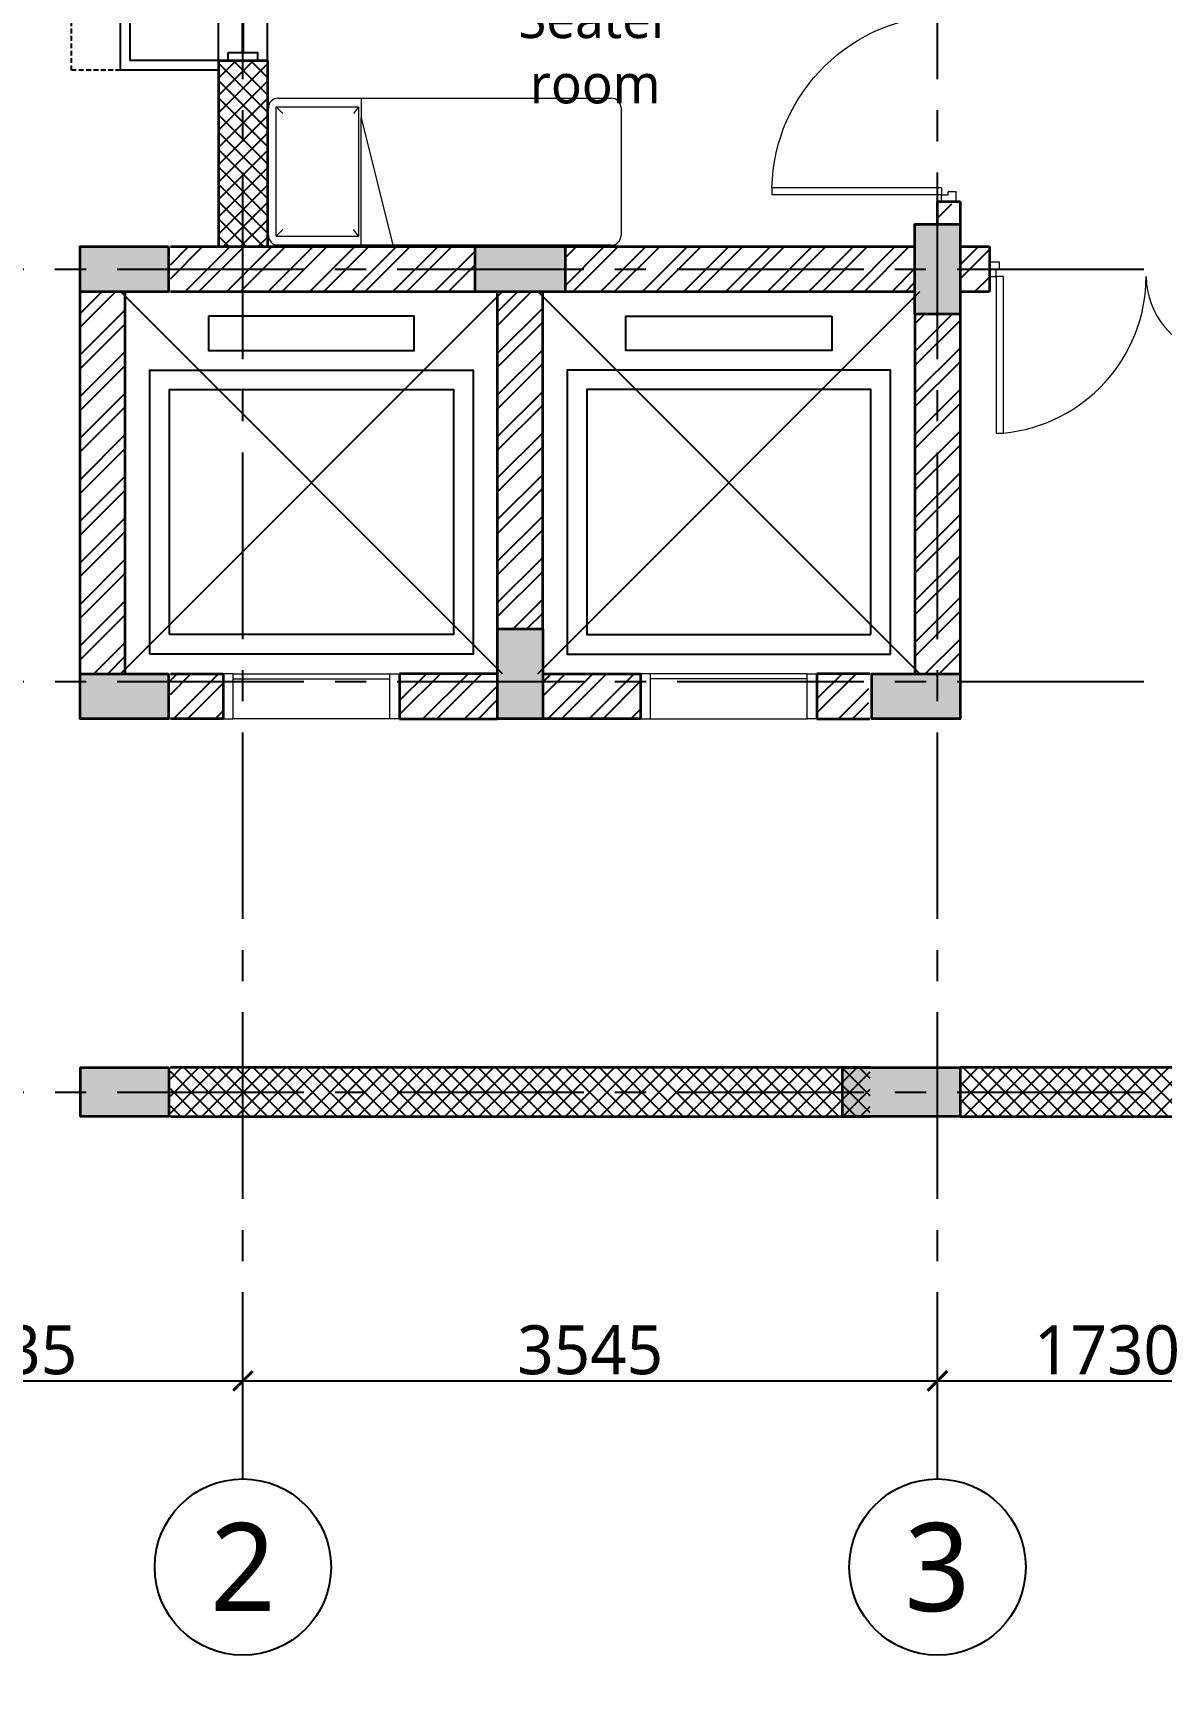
# Model space of a CAD drawing. Header units: millimetres. Extents: x -1107453 to -240403, y -265431 to 143409.
# Drawn here: x -297561 to -291800, y 94352 to 102788 of the extents above; entities that cross this region are included whole.
import ezdxf
from ezdxf.enums import TextEntityAlignment as Align

# ---------------------------------------------------------------- set-up
doc = ezdxf.new("R2010")
doc.units = ezdxf.units.MM
doc.header["$MEASUREMENT"] = 0
doc.linetypes.add('CENTER2', pattern=[28.574999999999992, 19.05, -3.174999999999998, 3.174999999999998, -3.174999999999998])
doc.linetypes.add('HIDDEN', pattern=[0.375, 0.25, -0.125])
for name, color, linetype in [('A-Anno-Dims', 7, 'Continuous'), ('A-Anno-Grid Lines', 154, 'Continuous'), ('A-Elevation', 4, 'Continuous'), ('A-Wall Patt', 8, 'Continuous'), ('A-Window', 4, 'Continuous'), ('Anno_Labels', 7, 'Continuous'), ('S-Conc Patt', 9, 'Continuous')]:
    doc.layers.add(name, color=color, linetype=linetype)
for name, color, linetype, lineweight in [('A-Detail Lines', 8, 'Continuous', 25), ('A-Door', 4, 'Continuous', 9), ('A-Wall Sec', 1, 'Continuous', 30), ('column hatch', 12, 'Continuous', 5), ('S-Concrete', 40, 'Continuous', 30), ('S-Reflected Beam', 60, 'Continuous', 25), ('text', 7, 'Continuous', 9), ('Wall HATCH', 8, 'Continuous', 15)]:
    doc.layers.add(name, color=color, linetype=linetype, lineweight=lineweight)
doc.layers.add('I-Furniture', color=7, linetype='Continuous', lineweight=15, true_color=0xc76300)
doc.layers.get('S-Reflected Beam').off()
doc.styles.get("Standard").update_dxf_attribs({"font": 'trebuc.ttf'})
doc.dimstyles.new('IIITD_WD_L @ 100', dxfattribs={"dimscale": 100, "dimtxt": 2.5, "dimasz": 1, "dimexe": 0.5, "dimexo": 0.25, "dimgap": 0.3, "dimtad": 1, "dimdec": 0, "dimrnd": 1, "dimzin": 0, "dimdsep": 46, "dimtxsty": 'Standard', "dimblk": 'ARCHTICK', "dimcen": 0.2, "dimdle": 1, "dimclrd": 8, "dimclre": 8, "dimadec": 0, "dimazin": 0, "dimtfac": 1, "dimtdec": 0, "dimtofl": 0, "dimtmove": 0, "dimatfit": 0, "dimfxl": 2, "dimfxlon": 1, "dimtolj": 1, "dimtzin": 0, "dimlwd": -1, "dimlwe": -1, "dimarcsym": 0})
pattern_1 = [(45, (-563.6419556228791, 4396.156088989985), (-44.19417382415921, 44.19417382415922), []), (135, (-563.6419556228791, 4396.156088989985), (-44.19417382415922, -44.19417382415921), [])]

# ---------------------------------------------------------------- blocks, each defined once
blk = doc.blocks.new('Lift Door')
at = {"layer": 'A-Door'}
for p, q in [((-15860.00000000005, -5817.23583719309), (-15860.00000000005, -6617.235837193075)), ((-15655.00000000005, -6617.235837193075), (-15655.00000000005, -5817.23583719309)), ((-15630.00000000005, -6617.235837193075), (-15630.00000000005, -5817.23583719309))]:
    blk.add_line(p, q, dxfattribs=at)
for points in [[(-15860.00000000005, -5767.23583719309), (-15860.00000000005, -5817.23583719309), (-15630.00000000005, -5817.23583719309), (-15630.00000000005, -5767.23583719309)], [(-15860.00000000005, -6667.235837193075), (-15860.00000000005, -6617.235837193075), (-15630.00000000005, -6617.235837193075), (-15630.00000000005, -6667.235837193075)]]:
    blk.add_lwpolyline(points, dxfattribs=at)
blk = doc.blocks.new('Lift Room')
at = {"layer": 'A-Detail Lines'}
for p, q in [((-15630.00000000007, 122925.3379813183), (-13680.00000000007, 124875.3379813184)), ((-15630.00000000007, 124875.3379813184), (-13680.00000000007, 122925.3379813183))]:
    blk.add_line(p, q, dxfattribs=at)
blk.add_lwpolyline([(-15430.00000000007, 124625.3379813184), (-14180.00000000007, 124625.3379813184), (-14180.00000000007, 123175.3379813183), (-15430.00000000007, 123175.3379813183)], close=True, dxfattribs=at)
at = {"layer": 'A-Elevation'}
for points in [[(-15530.00000000007, 124725.3379813183), (-14080.00000000007, 124725.3379813183), (-14080.00000000007, 123075.3379813183), (-15530.00000000007, 123075.3379813183)], [(-13805.00000000007, 124425.3379813184), (-13980.00000000007, 124425.3379813184), (-13980.00000000007, 123375.3379813183), (-13805.00000000007, 123375.3379813183)]]:
    blk.add_lwpolyline(points, close=True, dxfattribs=at)
blk = doc.blocks.new('W 1200')
at = {"layer": 'A-Window', "linetype": 'HIDDEN', "ltscale": 100}
for p, q in [((552587.8334260632, 7900.317032492195), (552587.8334260632, 9150.31703235618)), ((552837.8334260628, 7900.317032492209), (552587.8334260632, 7900.317032492195))]:
    blk.add_line(p, q, dxfattribs=at)
at = {"layer": 'A-Window', "color": 2, "lineweight": 40}
for p, q in [((553462.8334260632, 8720.317032492225), (553462.8334260632, 9110.316661766728)), ((553462.8334260632, 7990.317032492209), (553462.8334260632, 8680.317032492225))]:
    blk.add_line(p, q, dxfattribs=at)
at = {"layer": 'A-Window', "color": 5}
for points in [[(553337.8334260632, 7900.317032492209), (552837.8334260628, 7900.317032492209), (552837.8334260628, 9150.31703249221)], [(553337.8334260632, 7950.31703249221), (552887.8334260632, 7950.31703249221), (552887.8334260628, 9150.317032356268)]]:
    blk.add_lwpolyline(points, dxfattribs=at)
at = {"layer": 'A-Window'}
for points in [[(553337.8334260657, 7950.31703249221), (553337.8334260632, 9150.317032356379)], [(553587.8334260632, 7950.31703249221), (553587.8334260632, 9150.317032492225)], [(553387.833426063, 8680.317032492196), (553387.8334260632, 8720.317032492225), (553537.8334260632, 8720.317032492225), (553537.8334260632, 8680.317032492196), (553387.833426063, 8680.317032492196)]]:
    blk.add_lwpolyline(points, dxfattribs=at)
for points in [[(553387.8334260632, 9150.31703249221), (553537.8334260632, 9150.31703249221), (553537.8334260632, 9110.31703249221), (553387.8334260632, 9110.31703249221)], [(553387.8334260632, 7990.317032492209), (553537.8334260632, 7990.317032492209), (553537.8334260632, 7950.31703249221), (553387.8334260632, 7950.31703249221)]]:
    blk.add_lwpolyline(points, close=True, dxfattribs=at)
blk = doc.blocks.new('ABL_Door_S - 1000 x 2100-11-3 Second Floor Lvl')
at = {"layer": 'A-Door', "color": 5}
for p, q in [((-500.0000000000071, 37.5), (-450.0000000000071, 37.5)), ((-500.0000000000071, -37.5), (-500.0000000000071, 37.5)), ((-450.0000000000071, 37.5), (-450.0000000000071, -2.500000000002728)), ((449.9999999999927, 37.5), (449.9999999999927, -2.500000000002728)), ((499.9999999999927, 37.5), (449.9999999999927, 37.5)), ((499.9999999999927, -37.5), (499.9999999999927, 37.5)), ((-500.0000000000071, -37.5), (-465.0000000000073, -37.5)), ((-465.0000000000073, -2.500000000002728), (-450.0000000000071, -2.500000000002728)), ((-465.0000000000073, -37.5), (-465.0000000000073, -2.500000000002728)), ((-430.0000000000073, -37.5), (-465.0000000000073, -37.5)), ((464.9999999999926, -2.500000000002728), (449.9999999999927, -2.500000000002728)), ((464.9999999999926, -37.5), (464.9999999999926, -2.500000000002728)), ((499.9999999999927, -37.5), (464.9999999999926, -37.5))]:
    blk.add_line(p, q, dxfattribs=at)
at = {"layer": 'A-Door', "color": 5, "lineweight": 18}
for p, q in [((-465.0000000000073, -37.5), (-465.0000000000073, -902.5000000000281)), ((-430.0000000000073, -37.5), (-430.0000000000069, -902.5000000000282)), ((-430.0000000000069, -902.5000000000282), (-465.0000000000073, -902.5000000000281))]:
    blk.add_line(p, q, dxfattribs=at)
at = {"layer": 'A-Door'}
blk.add_arc((-450.3977672763558, -2.333294218711996), 900.3977827088684, 271.2980995594768, 359.9893918688741, dxfattribs=at)
blk = doc.blocks.new('Door 1200')
at = {"layer": 'A-Door', "color": 5, "lineweight": 18}
for p, q in [((524083.629371542, 16182.33756403759), (524083.629371542, 16132.33756403759)), ((524083.629371542, 16182.33756403759), (524158.629371542, 16182.33756403759)), ((524083.629371542, 16132.33756403759), (524123.629371542, 16132.33756403759)), ((524123.629371542, 16147.33756403758), (524123.629371542, 16132.33756403759)), ((524158.629371542, 16147.33756403758), (524123.629371542, 16147.33756403758)), ((524158.629371542, 16182.33756403759), (524158.629371542, 16147.33756403758)), ((524158.629371542, 16147.33756403758), (524557.0951793599, 16147.33756403758)), ((524158.629371542, 16112.33756403759), (524158.629371542, 16147.33756403758)), ((524557.0951793599, 16147.33756403758), (524557.0951793601, 16112.33756403758)), ((524158.629371542, 16112.33756403759), (524557.0951793601, 16112.33756403758)), ((524083.629371542, 15032.33756403759), (524123.629371542, 15032.33756403759)), ((524083.629371542, 14982.33756403759), (524083.629371542, 15032.33756403759)), ((524123.629371542, 15017.33756403759), (524123.629371542, 15032.33756403759)), ((524158.629371542, 15017.33756403759), (524123.629371542, 15017.33756403759)), ((524158.629371542, 15052.33756405504), (524957.8622742627, 15052.36280079281)), ((524158.629371542, 15052.33756405504), (524158.629371542, 15017.33756403759)), ((524158.629371542, 15017.33756403759), (524957.8622742627, 15017.36280077536)), ((524158.629371542, 14982.33756403759), (524158.629371542, 15017.33756403759)), ((524957.8622742627, 15017.36280077536), (524957.8622742627, 15052.36280079281)), ((524083.629371542, 14982.33756403759), (524158.629371542, 14982.33756403759))]:
    blk.add_line(p, q, dxfattribs=at)
at = {"layer": 'A-Door', "lineweight": 18}
for centre, radius, start, end in [((524154.5491651758, 16192.83248138865), 410.515194913715, 270.5694855062471, 348.6920226384242), ((524156.8255171427, 14977.84414421031), 804.4954421475996, 5.314801625242492, 89.87153024725338)]:
    blk.add_arc(centre, radius, start, end, dxfattribs=at)
blk = doc.blocks.new('Cols Hostel')
at = {"layer": 'S-Conc Patt'}
h = blk.add_hatch(color=256, dxfattribs=at)
h.paths.add_polyline_path([(626561.7497282308, 5667.72685304981), (626811.7497282308, 5667.72685304981), (626811.7497282308, 5217.72685304981), (626561.7497282308, 5217.72685304981)])
h.paths.add_polyline_path([(626261.7410412015, 5667.72685304981), (626511.7410412014, 5667.72685304981), (626511.7410412014, 5217.72685304981), (626261.7410412015, 5217.72685304981)])
h.paths.add_polyline_path([(610501.4236321427, 6260.521494613407), (610751.4236321426, 6260.521494613407), (610751.4236321426, 5810.521494613407), (610501.4236321427, 5810.521494613407)])
h.paths.add_polyline_path([(633754.5867284772, -13558.89746784995), (633802.2889767203, -13804.30426061802), (633350.7404723346, -13892.07639849159), (633303.0382240913, -13646.6696057232)])
h.paths.add_polyline_path([(608436.4236327672, -13974.68773617569), (608436.4236327672, -14224.68773617569), (607987.1279409268, -14224.68773617569), (607987.1279409268, -13974.68773617569)])
h.paths.add_polyline_path([(639101.475264188, 2747.193651942769), (639346.8820600499, 2794.895900787234), (639489.9888065832, 2058.675513201655), (639244.5820107213, 2010.973264357221)])
h.paths.add_polyline_path([(640105.130579858, -2416.165332935256), (640350.5373757198, -2368.463084090792), (640493.6441222532, -3104.68347167637), (640248.2373263914, -3152.385720520833)])
h.paths.add_polyline_path([(631447.1788227003, -4099.100672051689), (631692.5856185621, -4051.398423207223), (631835.6923650954, -4787.618810792802), (631590.2855692336, -4835.321059637266)])
h.paths.add_polyline_path([(630443.523506772, 1064.258312836318), (630688.9303026339, 1111.960561680782), (630832.0370491672, 375.7401740952046), (630586.6302533054, 328.037925250741)])
h.paths.add_polyline_path([(608186.4236327682, 6255.312267041911), (608436.4236327682, 6255.312267041911), (608436.4236327682, 5505.312267041911), (608186.4236327682, 5505.312267041911)])
h.paths.add_polyline_path([(608186.4236327666, 995.3122670443263), (608436.4236327666, 995.3122670443263), (608436.4236327666, 245.3122670443263), (608186.4236327666, 245.3122670443263)])
h.paths.add_polyline_path([(608186.4236327666, -4264.687732955702), (608436.4236327666, -4264.687732955702), (608436.4236327666, -5014.687732955703), (608186.4236327666, -5014.687732955703)])
h.paths.add_polyline_path([(599366.4236325014, -4264.687732955294), (599616.4236325014, -4264.687732955294), (599616.4236325014, -5014.687732955294), (599366.4236325014, -5014.687732955294)])
h.paths.add_polyline_path([(599366.4236325017, 995.3122670447336), (599616.4236325015, 995.3122670447336), (599616.4236325015, 245.3122670447338), (599366.4236325017, 245.3122670447338)])
h.paths.add_polyline_path([(626561.4236324625, 11102.81313079416), (626811.4236324625, 11102.81313079416), (626811.4236324625, 10352.81313079416), (626561.4236324625, 10352.81313079416)])
h.paths.add_polyline_path([(626561.4236324625, 17050.82723748011), (626811.4236324625, 17050.82723748014), (626811.4236324625, 16300.8272374801), (626561.4236324625, 16300.8272374801)])
h.paths.add_polyline_path([(626561.4236324744, 13870.82723780113), (626811.423632474, 13870.82723780116), (626811.423632474, 13120.82723780116), (626561.4236324744, 13120.82723780116)])
h.paths.add_polyline_path([(610451.4236322272, 11170.31226704627), (610201.4236322276, 11170.31226704627), (610201.4236322276, 10420.3122670463), (610451.4236322272, 10420.3122670463)])
h.paths.add_polyline_path([(610451.4236322271, 16300.82723747738), (610201.4236322272, 16300.82723747738), (610201.4236322272, 17050.82723747741), (610451.4236322271, 17050.82723747738)])
h.paths.add_polyline_path([(610451.4236322271, 13120.82723779884), (610201.4236322272, 13120.82723779884), (610201.4236322272, 13870.82723779883), (610451.4236322271, 13870.8272377988)])
h.paths.add_polyline_path([(598411.4236323242, 9225.312267043775), (598661.4236323242, 9225.312267043775), (598661.4236323242, 8475.312267043715), (598411.4236323242, 8475.312267043715)])
h.paths.add_polyline_path([(603651.4236324986, 16800.82723747581), (603651.4236324986, 17050.82723747581), (602901.4236324986, 17050.82723747546), (602901.4236324986, 16800.82723747546)])
h.paths.add_polyline_path([(602901.4236320684, 14630.37833311668), (603151.4236320686, 14630.37833311668), (603151.4236320809, 13880.37833311656), (602901.4236320809, 13880.37833311656)])
h.paths.add_polyline_path([(596931.4236324542, 9225.312267043597), (597181.4236324544, 9225.312267043597), (597181.4236324544, 8475.312267043539), (596931.4236324542, 8475.312267043539)])
h.paths.add_polyline_path([(596931.4236325617, 11170.31226704438), (597181.4236325617, 11170.31226704438), (597181.4236325672, 10420.31226704435), (596931.4236325672, 10420.31226704435)])
h.paths.add_polyline_path([(602901.4236324443, 11170.31226704496), (603151.4236324443, 11170.31226704496), (603151.42363245, 10420.31226704493), (602901.4236324499, 10420.31226704493)])
h.paths.add_polyline_path([(608436.4236327665, 11170.31226704493), (608186.4236327665, 11170.31226704493), (608186.4236327664, 10420.31226704496), (608436.4236327664, 10420.31226704496)])
h.paths.add_polyline_path([(604651.4236330386, 11170.31226704493), (604881.4236330386, 11170.31226704493), (604881.4236330386, 10420.31226704496), (604651.4236330385, 10420.31226704496)])
h.paths.add_polyline_path([(639550.4626592548, 13200.04723540656), (639795.8694551166, 13247.7494842507), (639938.9762016493, 12511.52909666512), (639693.5694057874, 12463.82684782089)])
h.paths.add_polyline_path([(634799.4555117306, 10295.14102881963), (634847.1577605751, 10049.73423295779), (634108.7417453408, 9906.200699648096), (634061.0394964964, 10151.60749551031)])
h.paths.add_polyline_path([(637666.4011072278, -8396.370058025992), (637892.1753594207, -8352.483989089114), (637979.9474972943, -8804.032493475068), (637754.173245101, -8847.918562411942)])
h.paths.add_polyline_path([(636132.5559709177, -13079.82090792068), (636180.2582197629, -13325.22770378683), (635591.2819096944, -13439.71310101315), (635543.5796608493, -13194.30630514718)])
h.paths.add_polyline_path([(603151.4236324988, 9225.312266957888), (603151.4236324988, 8995.31226704421), (602401.4236324944, 8995.31226704421), (602401.4236324944, 9225.312266957888)])
h.paths.add_polyline_path([(642512.4924703864, -9792.340135633713), (642556.3785393235, -10018.11438782661), (642109.7381708464, -10104.93248072489), (642065.8521019096, -9879.158228531613)])
h.paths.add_polyline_path([(638555.8562560007, -10561.43230613148), (638599.7423249376, -10787.20655832438), (638148.1938205516, -10874.97869619798), (638104.307751615, -10649.2044440047)])
h.paths.add_polyline_path([(642095.8501953823, -7652.524794880649), (642139.7362643189, -7878.299047073553), (641688.187759933, -7966.071184947126), (641644.3016909962, -7740.296932753875)])
h.paths.add_polyline_path([(640153.1558516191, -10026.70362193683), (640378.9327155026, -9982.830991117213), (640464.7704714619, -10424.56833349776), (640238.9936075786, -10468.44096431718)])
h.paths.add_polyline_path([(640117.871420735, -8037.004920564388), (640161.7574896722, -8262.779172757262), (639710.2089852861, -8350.551310630864), (639666.322916349, -8124.777058437614)])
h.paths.add_polyline_path([(603151.423632481, -11964.6877265358), (603151.423632481, -12194.6877265358), (602701.4236324814, -12194.68772970963), (602701.4236324814, -11964.68772970963)])
h.paths.add_polyline_path([(603151.4236324809, -10129.68773295506), (602921.423632481, -10129.68773295506), (602921.423632481, -9669.687732955032), (603151.4236324809, -9669.687732955032)])
h.paths.add_polyline_path([(599111.423632481, -11964.68772970965), (599111.423632481, -12194.68772970966), (598661.423632481, -12194.68772970966), (598661.423632481, -11964.68772970965)])
h.paths.add_polyline_path([(599112.1445684878, -9784.687732954744), (599112.1445684878, -10014.68773295474), (598661.4236325182, -10014.68773295474), (598661.4236325182, -9784.687732954744)])
h.paths.add_polyline_path([(600791.4236324439, -11734.68772970943), (601021.4236324439, -11734.68772970943), (601021.4236324439, -12194.68772970943), (600791.4236324439, -12194.68772970943)])
h.paths.add_polyline_path([(601136.4236324807, -9784.687732954872), (601136.4236324807, -10014.68773295487), (600676.4236324807, -10014.68773295487), (600676.4236324807, -9784.687732954872)])
h.paths.add_polyline_path([(634936.8634596043, -3420.774693536952), (635162.6377117971, -3376.888624600049), (635305.7444583301, -4113.109012182598), (635079.9702061369, -4156.9950811195)])
h.paths.add_polyline_path([(635631.423171387, 2072.683853419527), (635857.19742358, 2116.56992235643), (636000.3041703659, 1380.349534821666), (635774.5299181726, 1336.463465884793)])
h.paths.add_polyline_path([(634717.4221262403, 6774.811601546535), (634673.5360573035, 7000.585853739467), (635409.7564448892, 7143.692600272422), (635453.6425138261, 6917.91834807914)])
h.paths.add_polyline_path([(631991.7009734721, 11730.77280222782), (632217.4752256653, 11774.65887116469), (632360.5819721983, 11038.438483579), (632134.8077200049, 10994.55241464215)])
h.paths.add_polyline_path([(604651.4236330363, 6255.312267045054), (604881.4236330364, 6255.312267045054), (604881.4236330375, 5505.312267044967), (604651.4236330374, 5505.312267044967)])
h.paths.add_polyline_path([(639083.0429550235, -12506.39970573256), (639130.7615289203, -12751.89254039671), (638541.0972403046, -12866.46399997905), (638493.3786664079, -12620.97116531452)])
h.paths.add_polyline_path([(603152.1279403985, -13974.68772974526), (603152.1279403985, -14224.68772974526), (602552.1279403989, -14224.68773295398), (602552.1279403989, -13974.68773295398)])
h.paths.add_polyline_path([(638468.5711924311, 11008.20796230397), (638713.9779891327, 11055.91021131159), (638856.822152756, 10319.84005597906), (638611.4153560543, 10272.1378069715)])
h.paths.add_polyline_path([(606267.8322493514, -9784.72008278122), (606267.8322493514, -10034.72008278122), (605667.8322493514, -10034.72008278122), (605667.8322493514, -9784.72008278122)])
h.paths.add_polyline_path([(599161.4236325724, 5765.312270250174), (599161.4236325724, 6015.312270250141), (598411.4236325725, 6015.312270250141), (598411.4236325725, 5765.312270250141)])
h.paths.add_polyline_path([(642895.9915818538, -11765.26998528922), (642943.6951566079, -12010.68564801657), (642502.6415922842, -12096.4177932624), (642454.9380175301, -11851.00213053467)])
h.paths.add_polyline_path([(606267.1279403963, -13974.68773295372), (606267.1279403963, -14224.68773295372), (605667.1279406472, -14224.68773295372), (605667.1279406472, -13974.68773295372)])
h.paths.add_polyline_path([(599112.8322485696, -13974.68773295473), (599112.8322485667, -14224.68773295473), (598662.1279403984, -14224.68773295459), (598662.1279404012, -13974.6877329546)])
h.paths.add_polyline_path([(626262.127940398, 11910.84516932236), (626512.127940398, 11910.84516932236), (626512.1522459907, 11160.82726141339), (626262.1522459915, 11160.82723780088)])
h.paths.add_polyline_path([(626261.4236324625, 17050.82723748011), (626511.4236324625, 17050.82723748014), (626511.4236324625, 16300.8272374801), (626261.4236324625, 16300.8272374801)])
h.paths.add_polyline_path([(610751.4236322272, 16300.82723747738), (610501.4236322275, 16300.82723747738), (610501.4236322275, 17050.82723747741), (610751.4236322272, 17050.82723747738)])
h.paths.add_polyline_path([(610501.4236322275, 8730.82723747824), (610751.4236322272, 8730.82723747824), (610751.4236322272, 7980.827237478195), (610501.4236322275, 7980.827237478226)])
h.paths.add_polyline_path([(626511.423632481, 7980.82723748131), (626261.4236324811, 7980.82723748131), (626261.4236324809, 8730.827237481382), (626511.4236324809, 8730.827237481355)])
h.paths.add_polyline_path([(621251.4236324793, 11235.82723780016), (621021.4236324793, 11235.82723780016), (621021.4236324793, 11835.82723780015), (621251.4236324793, 11835.82723780015)])
h.paths.add_polyline_path([(610501.4236322278, 11910.82723779866), (610751.4236322278, 11910.82723779866), (610751.4236322278, 11160.8272377987), (610501.4236322278, 11160.8272377987)])
h.paths.add_polyline_path([(615991.4236322296, 11235.82723747908), (615761.4236322296, 11235.82723747905), (615761.4236322296, 11835.82723747909), (615991.4236322293, 11835.82723747909)])
h.paths.add_polyline_path([(635329.2757440787, -8947.302390988481), (635376.9779923315, -9192.70918380568), (634788.0016822629, -9307.194581032034), (634740.2994340104, -9061.787788214948)])
h.paths.add_polyline_path([(633933.2081441764, 1742.58429144838), (634158.9823963692, 1786.470360385283), (634302.089143155, 1050.249972850521), (634076.3148909619, 1006.363903913618)])
h.paths.add_polyline_path([(604651.4236322272, 995.3122670442681), (604881.4236322272, 995.3122670442681), (604881.4236322272, 245.312267044239), (604651.4236322272, 245.3122670442972)])
h.paths.add_polyline_path([(604651.4236322272, -4264.687732955732), (604881.4236322272, -4264.687732955732), (604881.4236322272, -5014.687732955732), (604651.4236322272, -5014.687732955703)])
h.paths.add_polyline_path([(626261.4236324743, 13870.82723780113), (626511.423632474, 13870.82723780116), (626511.423632474, 13120.82723780116), (626261.4236324743, 13120.82723780116)])
h.paths.add_polyline_path([(621021.423632479, 13795.82723780034), (621251.423632479, 13795.82723780037), (621251.4236324793, 13195.82723779991), (621021.4236324793, 13195.82723779991)])
h.paths.add_polyline_path([(615761.4236322297, 13795.82723747861), (615991.4236322297, 13795.82723747864), (615991.4236322297, 13195.82723747862), (615761.4236322297, 13195.82723747859)])
h.paths.add_polyline_path([(610751.4236322272, 13120.82723779884), (610501.4236322275, 13120.82723779884), (610501.4236322275, 13870.82723779883), (610751.4236322272, 13870.8272377988)])
h.paths.add_polyline_path([(633692.1116287775, 12061.29915106695), (633937.518424636, 12109.00139990876), (634080.62517159, 11372.78101240593), (633835.2183757311, 11325.078763564)])
h.paths.add_polyline_path([(628502.0163357207, 11052.4468235496), (628747.4231315826, 11100.149072394), (628890.5298781157, 10363.92868480837), (628645.1230822536, 10316.22643596396)])
h.paths.add_polyline_path([(596931.4236324761, 14630.37833311668), (597181.4236324761, 14630.37833311668), (597181.4236324886, 13880.37833311656), (596931.4236324886, 13880.37833311656)])
h.paths.add_polyline_path([(639921.5861545858, 11290.78236794987), (640166.9929504477, 11338.48461679401), (640309.8371140707, 10602.41446146165), (640064.4303182089, 10554.71221261736)])
h.paths.add_polyline_path([(638889.5778972417, 16600.00459412334), (639134.9846931036, 16647.70684296748), (639278.2703408748, 15911.52119383809), (639032.8635450129, 15863.81894499386)])
h.paths.add_polyline_path([(633031.9125049989, 15457.72920584385), (633277.3193008878, 15505.43145469154), (633420.6350227703, 14769.09160509436), (633175.2282268814, 14721.38935624657)])
h.paths.add_polyline_path([(632948.1511591675, -9410.146123898448), (632995.8534074107, -9655.552916666522), (632544.3049030248, -9743.325054540097), (632496.6026547815, -9497.9182617717)])
h.paths.add_polyline_path([(636635.0784870684, -3090.675131517899), (636860.8527392615, -3046.789062581054), (637003.9594857942, -3783.009450163605), (636778.1852336011, -3826.89551910045)])
h.paths.add_polyline_path([(639326.3018046743, 7904.990206744258), (639374.019552322, 7659.586424052452), (638637.7953735313, 7516.499143256194), (638590.0776258839, 7761.902925948176)])
h.paths.add_polyline_path([(632929.5528271653, 6905.943276127655), (633155.3270793582, 6949.829345064557), (633298.4338258913, 6213.608957478808), (633072.659573698, 6169.722888541961)])
h.paths.add_polyline_path([(629439.8681907993, 6227.61729771734), (629685.2749866612, 6275.319546561806), (629828.3817331943, 5539.099158976082), (629582.9749373319, 5491.396910131676)])
h.paths.add_polyline_path([(620836.4236324674, 16800.82723747933), (620836.4236324674, 17050.82723747933), (621436.4236324674, 17050.82723747934), (621436.4236324674, 16800.82723747934)])
h.paths.add_polyline_path([(615576.4236322074, 16800.8272374786), (615576.4236322074, 17050.8272374786), (616176.4236322074, 17050.8272374786), (616176.4236322074, 16800.8272374786)])
h.paths.add_polyline_path([(620836.4236324679, 7980.827237479418), (620836.4236324679, 8230.827237479418), (621436.4236324679, 8230.827237479434), (621436.4236324679, 7980.827237479433)])
h.paths.add_polyline_path([(615576.4236322185, 7980.827237478369), (615576.4236322185, 8230.82723747837), (616176.4236322185, 8230.82723747837), (616176.4236322185, 7980.827237478369)])
h.paths.add_polyline_path([(602401.4236324987, 5785.312267043074), (602401.4236324987, 6015.312267043075), (603151.4236324988, 6015.31226704424), (603151.4236324988, 5785.31226704424)])
h.paths.add_polyline_path([(602922.1279406653, 995.3122670444427), (603152.1279406651, 995.3122670444427), (603152.1279406651, 245.3122670444718), (602922.1279406653, 245.3122670444718)])
h.paths.add_polyline_path([(608436.4236327672, -9784.720086003188), (608436.4236327672, -10034.72008600319), (607987.1279409268, -10034.72008600319), (607987.1279409268, -9784.720086003188)])
h.paths.add_polyline_path([(602921.4236327496, -4264.687732955528), (603151.4236327496, -4264.687732955528), (603151.4236327496, -5014.687732955528), (602921.4236327496, -5014.687732955528)])
h.paths.add_polyline_path([(632224.6462031102, 16800.82723747975), (632224.6462031102, 17050.82723747957), (632974.6462031103, 17050.8272374794), (632974.6462031101, 16800.82723747955)])
at = {"layer": 'S-Concrete', "lineweight": 35}
for points in [[(603151.4236324809, -10129.68773295506), (602921.423632481, -10129.68773295506), (602921.423632481, -9669.687732955032), (603151.4236324809, -9669.687732955032), (603151.4236324809, -10129.68773295506)], [(599112.1445684878, -9784.687732954744), (599112.1445684878, -10014.68773295474), (598661.4236325182, -10014.68773295474), (598661.4236325182, -9784.687732954744), (599112.1445684878, -9784.687732954744)], [(601136.4236324807, -9784.687732954872), (601136.4236324807, -10014.68773295487), (600676.4236324807, -10014.68773295487), (600676.4236324807, -9784.687732954872), (601136.4236324807, -9784.687732954872)], [(600791.4236324439, -11734.68772970943), (601021.4236324439, -11734.68772970943), (601021.4236324439, -12194.68772970943), (600791.4236324439, -12194.68772970943), (600791.4236324439, -11734.68772970943)], [(599111.423632481, -11964.68772970965), (599111.423632481, -12194.68772970966), (598661.423632481, -12194.68772970966), (598661.423632481, -11964.68772970965), (599111.423632481, -11964.68772970965)], [(603151.423632481, -11964.6877265358), (603151.423632481, -12194.6877265358), (602701.4236324814, -12194.68772970963), (602701.4236324814, -11964.68772970963), (603151.423632481, -11964.6877265358)], [(599112.8322485696, -13974.68773295473), (599112.8322485667, -14224.68773295473), (598662.1279403984, -14224.68773295459), (598662.1279404012, -13974.6877329546), (599112.8322485696, -13974.68773295473)], [(603152.1279403985, -13974.68772974526), (603152.1279403985, -14224.68772974526), (602552.1279403989, -14224.68773295398), (602552.1279403989, -13974.68773295398), (603152.1279403985, -13974.68772974526)]]:
    blk.add_lwpolyline(points, dxfattribs=at)
blk = doc.blocks.new('A$C0E3E786B')
at = {"layer": 'I-Furniture', "ltscale": 0.1}
for p, q in [((-1955.284304229775, 215.9302028960018), (-1955.284304229775, 866.0929619374073)), ((-1914.694672598503, 872.2272219614388), (-1880.906545192934, 837.3591826160699)), ((-1914.694672598503, 872.2272219614388), (-1494.694672598503, 872.2272219614388)), ((-1914.694672598503, 210.9302028960021), (-1914.694672598503, 872.2272219614388)), ((-1905.284304229775, 916.0929619374073), (-205.2843042297757, 916.0929619374073)), ((-1494.694672598503, 872.2272219614388), (-1520.906545192934, 837.3591826160699)), ((-1494.694672598503, 872.2272219614388), (-1494.694672598503, 210.9302028960018)), ((-1480.906545192935, 916.0929619374073), (-1480.906545192934, 816.0929619379602)), ((-155.2843042297757, 866.0929619374073), (-155.2843042297757, 215.9302028960018)), ((-1480.906545192934, 165.9302028960017), (-1480.906545192934, 816.0929619379602)), ((-1480.906545192934, 816.0929619379602), (-1320.25327600962, 165.9302028960017)), ((-1914.694672598503, 210.9302028960017), (-1880.906545192934, 246.062163550633)), ((-1914.694672598503, 210.9302028960017), (-1494.694672598503, 210.9302028960017)), ((-1494.694672598503, 210.9302028960017), (-1520.906545192934, 246.062163550633)), ((-1914.694672598503, 165.9302028960017), (-1914.694672598503, 166.8237372609671)), ((-205.2843042297757, 165.9302028960017), (-1914.694672598503, 165.9302028960017))]:
    blk.add_line(p, q, dxfattribs=at)
for centre, radius, start, end in [((-1905.284304229777, 866.0929619374089), 49.99999999999841, 89.99999999999818, 180.0000000000018), ((-205.2843042297757, 866.0929619374073), 50, 0, 90), ((-1905.284304229775, 215.9302028960018), 50, 180, 270), ((-205.2843042297757, 215.9302028960018), 50, 270, 0)]:
    blk.add_arc(centre, radius, start, end, dxfattribs=at)
blk = doc.blocks.new('A$C30AF02BA')
at = {"layer": 'I-Furniture', "color": 9, "ltscale": 0.1, "true_color": 0xbababa}
for p, q in [((-224.048045346397, 28.20995255473827), (-224.048045353964, 1063.209952558463)), ((-72.87755330093205, 912.9822792362683), (-373.865900779143, 958.4686559353283)), ((-368.7093537393957, 683.5054658863955), (-70.41835011728108, 836.5973659668381)), ((-390.3143697772175, 615.3276833396667), (-59.6802816260606, 601.3500960681849)), ((-55.38793657906353, 482.2120839868002), (-392.7081541139632, 422.8269636322075)), ((-390.3143697772175, 339.945874716228), (-59.6802816260606, 325.9682874447463)), ((-55.38793657906353, 206.8302753633616), (-392.7081541139632, 147.4451550087688))]:
    blk.add_line(p, q, dxfattribs=at)
at = {"layer": 'I-Furniture', "ltscale": 0.1}
blk.add_lwpolyline([(-536.548045346397, 3.209952554738265), (-536.5480453465132, 1088.209952554738), (13.45195465348661, 1088.209952554738), (13.45195465360302, 3.209952554738265)], close=True, dxfattribs=at)
blk.add_lwpolyline([(13.45195465360302, 28.20995255473827), (-511.548045346397, 28.20995255473827), (-511.5480453465132, 1063.209952554738), (13.45195465348661, 1063.209952554738)], dxfattribs=at)
blk = doc.blocks.new('chair1')
at = {"layer": 'I-Furniture'}
for p, q in [((-319.5913923277375, 227.7046299115883), (-84.31327665970655, 207.2456633317588)), ((15.98841415551082, 201.2156249999999), (41.53683206157586, 218.6961214620467)), ((0.5102891555105897, 114.7260452067624), (0.5102891555098906, -114.7260452067624)), ((-319.5913923277375, -227.7046299115883), (-84.31327665970723, -207.2456633317634)), ((15.98841415551012, -201.2156249999999), (41.53683206157515, -218.6961214620467))]:
    blk.add_line(p, q, dxfattribs=at)
for centre, radius, start, end in [((-107.8365858444902, 3.229e-13), 350.9133649592607, 148.4069679186584, 211.5930320813414), ((-327.6365765125157, 135.185011786588), 92.86875, 85.03025927188986, 148.4069679186582), ((-92.3584608444894, 114.7260452067624), 92.86875, 0, 85.03025927188907), ((-278.0959608444901, 3.229e-13), 356.3331971109081, 325.6196552761551, 34.38034472384486), ((-278.0959608444901, 3.229e-13), 387.2894471109081, 325.6196552761551, 34.38034472384486), ((-92.35846084449007, -114.7260452067624), 92.86875, 274.969740728111, 0), ((-327.6365765125163, -135.1850117865873), 92.86875, 211.593032081341, 274.9697407281103)]:
    blk.add_arc(centre, radius, start, end, dxfattribs=at)
blk = doc.blocks.new('RRRR')
at = {"layer": 'Wall HATCH'}
h = blk.add_hatch(dxfattribs=at)
h.set_pattern_fill('ANSI32', color=256, scale=400, angle=359.9999999997912, style=0)
h.set_pattern_definition([(44.9999999997911, (0, 0), (-106.0660171775954, 106.0660171783688), []), (44.9999999997911, (70.710678, -2.578265e-10), (-106.0660171775954, 106.0660171783688), [])])
h.paths.add_polyline_path([(-87944.31570711179, 22553.27352363976), (-88494.31570711177, 22553.27352363976), (-88494.31570711177, 22668.27352363976), (-87944.31570711179, 22668.27352363976)])
at = {"layer": 'A-Wall Sec'}
for p, q in [((-87944.31570711179, 22668.27352363976), (-88494.31570711177, 22668.27352363976)), ((-88494.31570711177, 22553.27352363976), (-88494.31570711177, 22668.27352363976)), ((-87944.31570711179, 22553.27352363976), (-88494.31570711177, 22553.27352363976))]:
    blk.add_line(p, q, dxfattribs=at)
at = {"layer": 'I-Furniture', "ltscale": 0.1}
blk.add_lwpolyline([(-91363.92715422314, 23756.25493056212), (-90163.92715422314, 23756.25493056212), (-90163.92715422314, 23156.25493056212), (-91363.92715422314, 23156.25493056212)], close=True, dxfattribs=at)
at = {"layer": 'I-Furniture', "xscale": -1, "rotation": 180}
blk.add_blockref('A$C30AF02BA', (-87957.76766176528, 23756.4834761945), dxfattribs=at)
at = {"layer": 'I-Furniture', "ltscale": 0.1, "xscale": -1, "rotation": 90}
blk.add_blockref('chair1', (-90763.92715422316, 22723.18556542318), dxfattribs=at)
at = {"layer": 'I-Furniture'}
blk.add_blockref('A$C0E3E786B', (-89404.34911058488, 21140.36219245843), dxfattribs=at)
blk = doc.blocks.new('Grid Head')
blk.add_circle((0, 0), 3)
at = {"layer": 'Anno_Labels'}
blk.add_attdef('GRID_NAME', text='', height=3, dxfattribs=at).set_placement((0, 0), align=Align.MIDDLE_CENTER)
blk = doc.blocks.new('_ArchTick')
at = {"color": 0, "linetype": 'ByBlock', "const_width": 0.15}
blk.add_lwpolyline([(-0.5, -0.5), (0.5, 0.5)], dxfattribs=at)
blk = doc.blocks.new('*D1117')
at = {"layer": 'A-Anno-Dims', "color": 8, "transparency": 16777216}
for p, q in [((509210.9997607986, -12707.1928614839), (509210.9997607986, -12457.1928614839)), ((511645.9997608354, -12707.1928614839), (511645.9997608354, -12457.1928614839)), ((509110.9997607986, -12507.1928614839), (511745.9997608354, -12507.1928614839))]:
    blk.add_line(p, q, dxfattribs=at)
at = {"layer": 'A-Anno-Dims', "color": 8, "transparency": 16777216, "xscale": 100, "yscale": 100, "zscale": 100, "rotation": 180}
blk.add_blockref('_ArchTick', (509210.9997607986, -12507.1928614839), dxfattribs=at)
at = {"layer": 'A-Anno-Dims', "color": 8, "transparency": 16777216, "xscale": 100, "yscale": 100, "zscale": 100}
blk.add_blockref('_ArchTick', (511645.9997608354, -12507.1928614839), dxfattribs=at)
at = {"layer": 'A-Anno-Dims', "color": 0, "transparency": 16777216, "insert": (510428.4997608171, -12350.00430929535), "char_height": 250, "attachment_point": 5}
blk.add_mtext('\\A1;2435', dxfattribs=at)
blk = doc.blocks.new('_Open90')
at = {"color": 0, "linetype": 'ByBlock', "lineweight": -2}
for p, q in [((0, 0), (-1, 0)), ((-0.5, 0.5), (0, 0)), ((0, 0), (-0.5, -0.5))]:
    blk.add_line(p, q, dxfattribs=at)
blk = doc.blocks.new('*D1118')
at = {"layer": 'A-Anno-Dims', "color": 8, "transparency": 16777216}
for p, q in [((511645.9997608354, -12707.19286148401), (511645.9997608354, -12457.19286148401)), ((515190.9997610824, -12707.19286148401), (515190.9997610824, -12457.19286148401)), ((511545.9997608354, -12507.19286148401), (515290.9997610824, -12507.19286148401))]:
    blk.add_line(p, q, dxfattribs=at)
at = {"layer": 'A-Anno-Dims', "color": 8, "transparency": 16777216, "xscale": 100, "yscale": 100, "zscale": 100, "rotation": 180}
blk.add_blockref('_ArchTick', (511645.9997608354, -12507.19286148401), dxfattribs=at)
at = {"layer": 'A-Anno-Dims', "color": 8, "transparency": 16777216, "xscale": 100, "yscale": 100, "zscale": 100}
blk.add_blockref('_ArchTick', (515190.9997610824, -12507.19286148401), dxfattribs=at)
at = {"layer": 'A-Anno-Dims', "color": 0, "transparency": 16777216, "insert": (513418.4997609589, -12350.00430929545), "char_height": 250, "attachment_point": 5}
blk.add_mtext('\\A1;3545', dxfattribs=at)
blk = doc.blocks.new('*D1119')
at = {"layer": 'A-Anno-Dims', "color": 8, "transparency": 16777216}
for p, q in [((515190.9997610824, -12707.19286148401), (515190.9997610824, -12457.19286148401)), ((516920.9997613715, -12707.19286148401), (516920.9997613715, -12457.19286148401)), ((515090.9997610824, -12507.19286148401), (517020.9997613715, -12507.19286148401))]:
    blk.add_line(p, q, dxfattribs=at)
at = {"layer": 'A-Anno-Dims', "color": 8, "transparency": 16777216, "xscale": 100, "yscale": 100, "zscale": 100, "rotation": 180}
blk.add_blockref('_ArchTick', (515190.9997610824, -12507.19286148401), dxfattribs=at)
at = {"layer": 'A-Anno-Dims', "color": 8, "transparency": 16777216, "xscale": 100, "yscale": 100, "zscale": 100}
blk.add_blockref('_ArchTick', (516920.9997613715, -12507.19286148401), dxfattribs=at)
at = {"layer": 'A-Anno-Dims', "color": 0, "transparency": 16777216, "insert": (516055.9997612271, -12350.00430929545), "char_height": 250, "attachment_point": 5}
blk.add_mtext('\\A1;1730', dxfattribs=at)
blk = doc.blocks.new('View Tag')
blk.add_line((3.000000000000113, 0), (37.49071200444371, 0))
blk.add_circle((0, 0), 3)
at = {"layer": 'Anno_Labels'}
for tag, height, p in [('VIEW_NAME', 2.399999999999999, (3.640901435794603, 2.004363038766314)), ('VIEW_SCALE', 1.8, (3.640901435794603, -1.481736776139995))]:
    blk.add_attdef(tag, text='', height=height, dxfattribs=at).set_placement(p, align=Align.MIDDLE_LEFT)
blk.add_attdef('VIEW_TYPE', text='', height=2.399999999999999, dxfattribs=at).set_placement((0, 0), align=Align.MIDDLE_CENTER)
blk = doc.blocks.new('Grid Girls Hostel')
at = {"layer": 'A-Anno-Grid Lines', "linetype": 'CENTER2', "ltscale": 50}
for p, q in [((515190.9997610824, -13007.19286148381), (515190.9997610824, 21502.33756405297)), ((511645.9997608354, -13007.19286148384), (511645.9997608356, 9546.185624194217)), ((506718.177174534, -6833.177406377918), (521493.1771752147, -6833.177406378892)), ((506718.8814824051, -8938.193581673871), (523989.4620559997, -8938.19358167486)), ((506718.8814824144, -11033.17740605745), (521493.8814830953, -11033.17740605844))]:
    blk.add_line(p, q, dxfattribs=at)
at = {"layer": 'A-Anno-Dims'}
ref = blk.add_blockref('Grid Head', (511645.9997608354, -13457.19286148384), dxfattribs=dict(at, xscale=150, yscale=150, zscale=150))
ref.add_attrib('GRID_NAME', '2', dxfattribs={"layer": '0', "height": 450}).set_placement((511645.9997608354, -13457.19286148384), align=Align.MIDDLE_CENTER)
ref = blk.add_blockref('Grid Head', (515190.9997610824, -13457.19286148381), dxfattribs=dict(at, xscale=150, yscale=150, zscale=150))
ref.add_attrib('GRID_NAME', '3', dxfattribs={"layer": '0', "height": 450}).set_placement((515190.9997610824, -13457.19286148381), align=Align.MIDDLE_CENTER)
for base, p1, p2, override, picture, middle in [((511645.9997608354, -12507.1928614839), (509210.9997607986, -13007.19286148384), (511645.9997608354, -13007.19286148384), {"dimldrblk": 'Open90', "dimarcsym": 1}, '*D1117', (510428.4997608171, -12350.00430929535)), ((515190.9997610824, -12507.19286148401), (511645.9997608354, -13007.19286148384), (515190.9997610824, -13007.19286148381), {"dimtmove": 1, "dimldrblk": 'Open90', "dimarcsym": 1}, '*D1118', (513418.4997609589, -12350.00430929545)), ((516920.9997613715, -12507.19286148401), (515190.9997610824, -13007.19286148381), (516920.9997613715, -13007.19286148381), {"dimtmove": 1, "dimldrblk": 'Open90', "dimarcsym": 1}, '*D1119', (516055.9997612271, -12350.00430929545))]:
    dim = blk.add_linear_dim(base=base, p1=p1, p2=p2, dimstyle='IIITD_WD_L @ 100', override=override, dxfattribs=at)
    dim.commit()
    dim.dimension.update_dxf_attribs({"geometry": picture, "text_midpoint": middle})

msp = doc.modelspace()

# ---------------------------------------------------------------- hatches: boundary and pattern name
at = {"layer": 'A-Wall Patt'}
h = msp.add_hatch(dxfattribs=at)
h.set_pattern_fill('ANSI37', color=256, scale=500, style=0)
h.set_pattern_definition(pattern_1)
h.paths.add_polyline_path([(-296615.104250777, 107217.6052551909), (-296365.1042507768, 107217.6052551909), (-296365.1042507768, 107907.6052551907), (-296615.104250777, 107907.6052551907)])
h.paths.add_polyline_path([(-296615.1042507766, 105777.6052551909), (-296365.1042507767, 105777.6052551908), (-296365.1042507767, 106467.6052551909), (-296615.1042507768, 106467.6052551909)])
h.paths.add_polyline_path([(-296615.1042507788, 103847.6052551907), (-296365.104250779, 103847.6052551908), (-296365.1042507766, 104577.6052551908), (-296615.1042507788, 104577.6052551908)])
h.paths.add_polyline_path([(-296615.1042507762, 101697.6448093876), (-296365.1042507763, 101697.6851708121), (-296365.1042507764, 102647.6052551908), (-296615.1042507763, 102647.6052551908)])
h = msp.add_hatch(dxfattribs=at)
h.set_pattern_fill('ANSI32', color=256, scale=400, angle=359.9999999997912, style=0)
h.set_pattern_definition([(44.9999999997911, (-563.6419556228791, 4396.156088989985), (-106.0660171775954, 106.0660171783688), []), (44.9999999997911, (-492.9312776228762, 4396.156088989722), (-106.0660171775954, 106.0660171783688), [])])
h.paths.add_polyline_path([(-295305.1042507975, 101697.8563032525), (-296860.1042507602, 101697.6052551914), (-296860.1042507602, 101467.8563032523), (-295305.1042507975, 101467.8563032525)])
h.paths.add_polyline_path([(-292680.1042507975, 101697.8563032525), (-292830.1042507974, 101697.8563032525), (-292830.1042507973, 101467.8563032525), (-292680.1042507975, 101467.8563032525)])
h.paths.add_polyline_path([(-293060.1042507973, 101697.6052551892), (-294845.1042507975, 101697.8563032525), (-294845.1042507975, 101467.8563009777), (-293060.1042507974, 101467.6052529145)])
h.paths.add_polyline_path([(-292830.1042510456, 101915.3810911573), (-292945.1042510456, 101915.3810911573), (-292945.1042510456, 101812.6052551911), (-292830.1042507974, 101812.6052551911)])
h.paths.add_polyline_path([(-292830.1042507973, 101352.6052551911), (-293060.1042507975, 101352.6052551911), (-293060.1042507975, 99542.88098192506), (-293034.8285304829, 99517.60526161037), (-292830.1042507975, 99517.60526161037)])
h.paths.add_polyline_path([(-293295.1042510454, 99517.60525843652), (-293560.1042508624, 99517.60525843652), (-293560.1042508625, 99287.60525843652), (-293295.1042510454, 99287.60525843652)])
h.paths.add_polyline_path([(-294460.1042508625, 99517.60525843652), (-294960.1042508345, 99517.60525843652), (-294960.1042508345, 99287.60525843676), (-294460.1042508624, 99287.60525843652)])
h.paths.add_polyline_path([(-295190.1042508345, 99517.60525843652), (-295690.1042508068, 99517.60525843652), (-295690.1042508068, 99287.60525843652), (-295190.1042508345, 99287.60525843676)])
h.paths.add_polyline_path([(-296590.1042508067, 99517.60525843652), (-296860.1042507973, 99517.60525843652), (-296860.1042507973, 99287.60525843652), (-296590.1042508067, 99287.60525843652)])
h.paths.add_polyline_path([(-297090.1042507609, 101442.831624469), (-297115.1289295443, 101467.8563032523), (-297320.1042507602, 101467.8563032523), (-297320.1042507973, 99517.60525843657), (-297115.3799743601, 99517.60525843657), (-297090.1042507968, 99542.88098199984)])
h.paths.add_polyline_path([(-294960.1042508345, 101442.8809819619), (-294985.0795721251, 101467.8563032525), (-295165.1289295441, 101467.8563032525), (-295190.1042508347, 101442.880981962), (-295190.1042508345, 99747.6052584368), (-294960.1042508345, 99747.6052584368)])
h = msp.add_hatch(dxfattribs=at)
h.set_pattern_fill('ANSI37', color=256, scale=500, style=0)
h.set_pattern_definition(pattern_1)
h.paths.add_polyline_path([(-293289.3999428799, 97507.60525519162), (-296859.3999428772, 97507.60525519162), (-296859.3999428799, 97257.60525519164), (-293289.3999428797, 97257.60525519156)])
h = msp.add_hatch(dxfattribs=at)
h.set_pattern_fill('ANSI37', color=256, scale=500, style=0)
h.set_pattern_definition(pattern_1)
h.paths.add_polyline_path([(-290314.3999426311, 97507.60525519156), (-292829.3999428798, 97507.60525519162), (-292829.3999428798, 97257.60525519155), (-290314.3999426311, 97257.60525519149)])

# ---------------------------------------------------------------- linework, layer by layer
at = {"layer": 'A-Wall Sec', "lineweight": 35}
for p, q in [((-296615.1042507763, 102647.6052551908), (-296615.1042507762, 101697.354210335)), ((-296615.1042507763, 102647.6052551908), (-296365.1042507763, 102647.6052551908)), ((-296365.1042507763, 102647.6052551908), (-296365.1042507763, 101697.8563032523)), ((-292945.1042510456, 101812.6052551911), (-292945.1042510452, 101927.6052551893)), ((-292945.1042510452, 101927.6052551893), (-292830.1042510454, 101927.6052551893)), ((-292830.1042510454, 101927.6052551893), (-292830.1042507974, 101812.6052551911)), ((-296860.1042507602, 101697.6052551914), (-295305.1042507975, 101697.8563032525)), ((-294845.1042507975, 101697.8563032525), (-293060.1042507974, 101697.8563032525)), ((-292830.1042507974, 101697.8563032525), (-292680.1042507974, 101697.8563032525)), ((-292680.1042507974, 101697.8563032525), (-292680.1042507975, 101467.8563032525)), ((-297320.1042507973, 99517.60525843652), (-297320.1042507602, 101467.8563032522)), ((-297090.1042507973, 99517.60525843217), (-297090.1042507602, 101467.8563032479)), ((-296860.1042507602, 101467.8563032522), (-295305.1042507974, 101467.8563032525)), ((-295190.1042508345, 99747.60525843676), (-295190.1042508345, 101467.8563032525)), ((-294960.1042508345, 99747.60525843676), (-294960.1042508345, 101467.8563032525)), ((-294845.1042507975, 101467.8563032525), (-293060.1042507974, 101467.8563032525)), ((-292830.1042507974, 101467.8563032525), (-292680.1042507975, 101467.8563032525)), ((-293060.1042507975, 101352.6052551911), (-293060.1042507975, 99517.60526161037)), ((-292830.1042507974, 101352.6052551911), (-292830.1042507975, 99517.60526161037)), ((-296860.1042507973, 99517.60525843652), (-296590.1042508067, 99517.60525843652)), ((-296590.1042508067, 99517.60525843652), (-296590.1042508067, 99287.60525843652)), ((-295190.1042508345, 99517.60525843652), (-295690.1042508068, 99517.60525843652)), ((-295690.1042508068, 99517.60525843652), (-295690.1042508068, 99287.60525843652)), ((-294960.1042508345, 99517.60525843652), (-294460.1042508624, 99517.60525843652)), ((-294460.1042508624, 99517.60525843652), (-294460.1042508624, 99287.60525843652)), ((-293290.1042508719, 99517.60525843652), (-293560.1042508624, 99517.60525843652)), ((-293560.1042508624, 99517.60525843652), (-293560.1042508624, 99287.60525843652)), ((-296590.1042508067, 99287.60525843652), (-296860.1042507973, 99287.60525843652)), ((-295690.1042508068, 99287.60525843652), (-295190.1042508345, 99287.60525843676)), ((-294460.1042508624, 99287.60525843652), (-294960.1042508345, 99287.60525843676)), ((-293560.1042508624, 99287.60525843652), (-293290.1042508719, 99287.60525843652)), ((-293289.3999428797, 97507.60525519162), (-296859.3999428772, 97507.60525519162)), ((-290730.1042510474, 97507.60525519156), (-292829.3999428798, 97507.60525519162)), ((-296859.3999428799, 97257.60525519164), (-293289.3999428797, 97257.60525519156)), ((-292829.3999428798, 97257.60525519156), (-290314.3999426311, 97257.60525519149))]:
    msp.add_line(p, q, dxfattribs=at)

# ---------------------------------------------------------------- block references
msp.add_blockref('RRRR', (-205000.4726885789, 80398.88987882575))
at = {"layer": 'A-Detail Lines', "rotation": 90}
msp.add_blockref('Lift Room', (-172239.7909482257, 115147.8563032516), dxfattribs=at)
at = {"layer": 'A-Detail Lines', "xscale": -1, "rotation": 270}
msp.add_blockref('Lift Room', (-417910.4175534432, 115147.8563032516), dxfattribs=at)
at = {"layer": 'A-Door', "xscale": -1, "rotation": 270}
for name, p in [('ABL_Door_S - 1000 x 2100-11-3 Second Floor Lvl', (-292887.6042510454, 102427.6052551893)), ('Lift Door', (-289922.8684136136, 115147.6052584365))]:
    msp.add_blockref(name, p, dxfattribs=at)
at = {"layer": 'A-Door', "rotation": 90}
msp.add_blockref('Lift Door', (-300227.3400880556, 115147.6052584365), dxfattribs=at)
at = {"layer": 'A-Wall Sec', "lineweight": 35}
ref = msp.add_blockref('View Tag', (-303981.6971356136, 93830.94655238223), dxfattribs=dict(at, xscale=200, yscale=200, zscale=200))
ref.add_attrib('VIEW_TYPE', 'P1', dxfattribs={"layer": '0', "height": 480}).set_placement((-303981.6971356136, 93830.94655238223), align=Align.MIDDLE_CENTER)
ref.add_attrib('VIEW_NAME', 'Ground Floor Plan', dxfattribs={"layer": '0', "height": 480}).set_placement((-303253.5168484554, 94231.81916013677), align=Align.MIDDLE_LEFT)
ref.add_attrib('VIEW_SCALE', '1:200', dxfattribs={"layer": '0', "height": 360}).set_placement((-303253.5168484554, 93534.59919715617), align=Align.MIDDLE_LEFT)
at = {"layer": 'column hatch'}
msp.add_blockref('W 1200', (-849952.9376768419, 94697.28822283435), dxfattribs=at)
at = {"layer": 'column hatch', "rotation": 270}
msp.add_blockref('Door 1200', (-307662.4418148349, 625703.9856747946), dxfattribs=at)
at = {"layer": 'S-Concrete'}
msp.add_blockref('Grid Girls Hostel', (-808136.1040116226, 108415.7826615697), dxfattribs=at)
at = {"layer": 'S-Reflected Beam'}
msp.add_blockref('Cols Hostel', (-895981.5278832783, 111482.2929881462), dxfattribs=at)

# ---------------------------------------------------------------- texts
at = {"layer": 'text', "lineweight": 35, "insert": (-294692.2470401251, 102860.4365213292), "char_height": 200, "width": 1506.41865500406, "attachment_point": 5}
msp.add_mtext('Single Seater room', dxfattribs=at)

doc.saveas('drawing.dxf')
